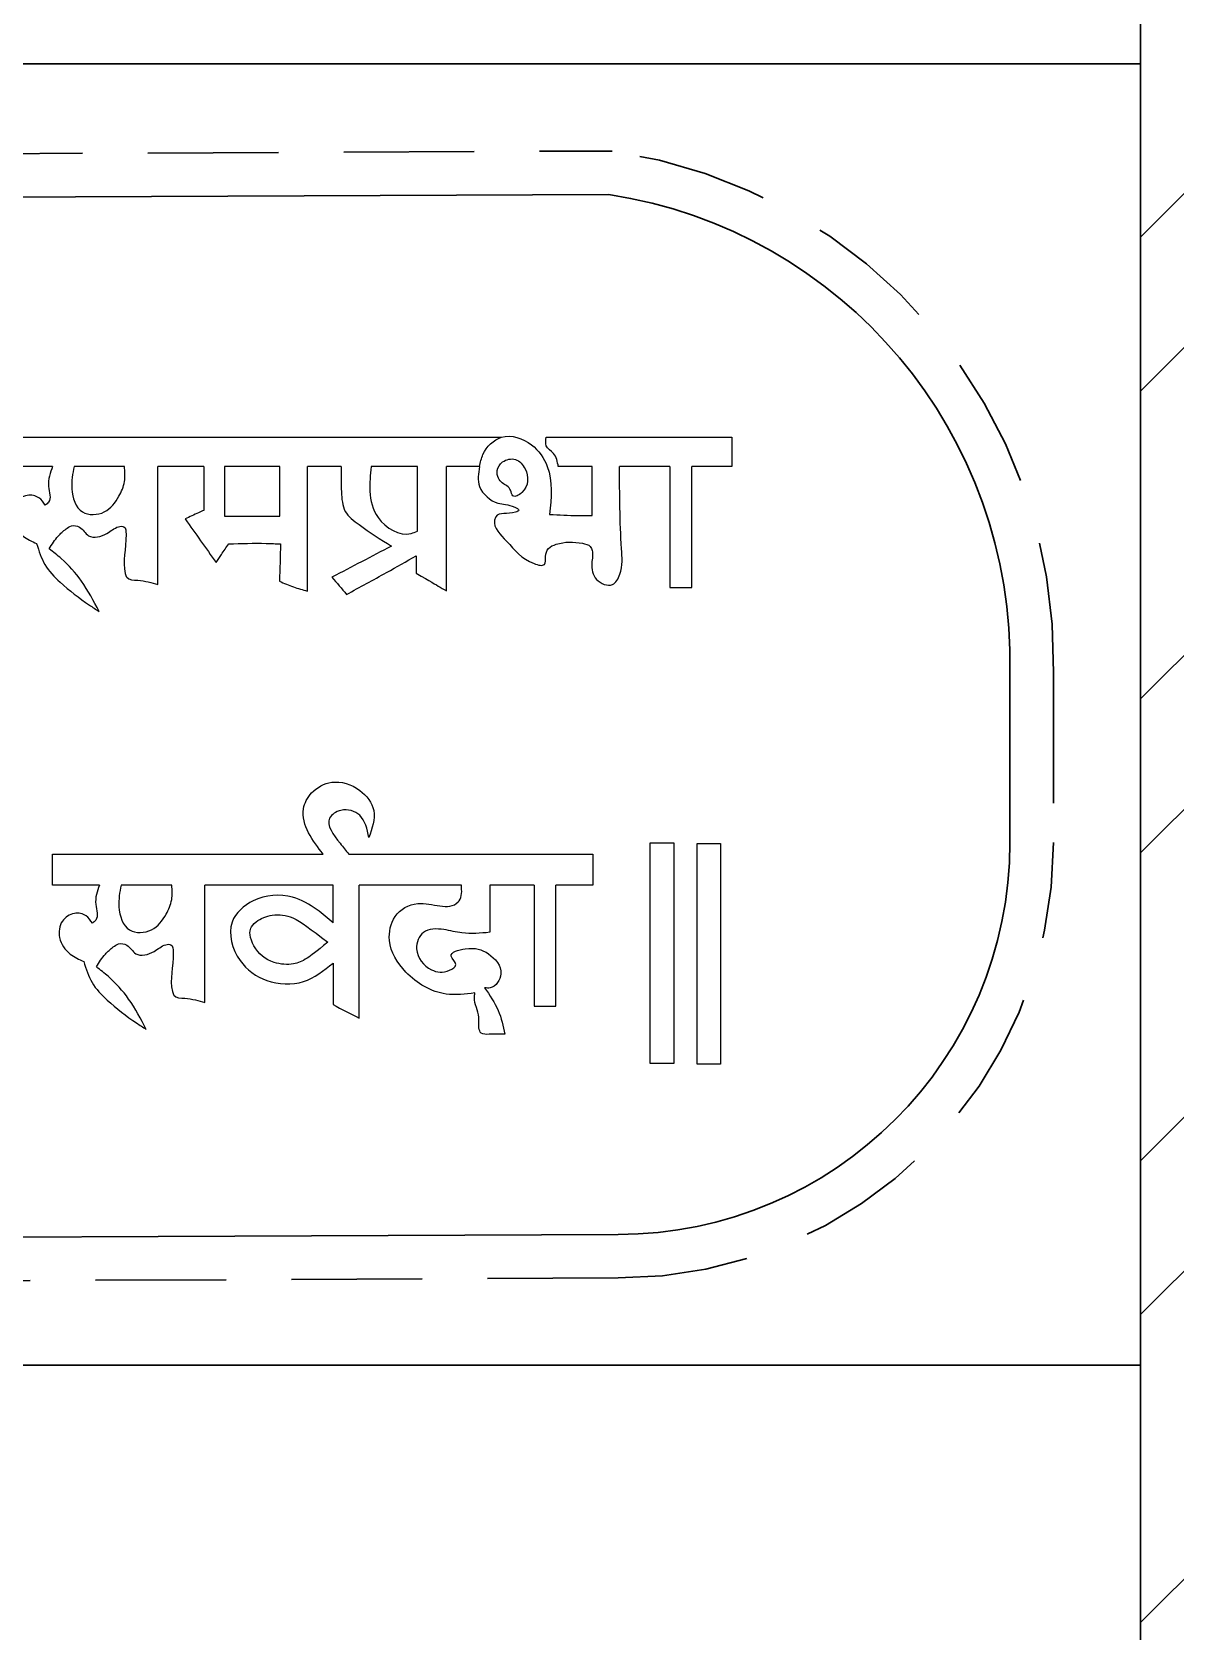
# Model space of a CAD drawing. Header units: millimetres. Extents: x 56222 to 3066687, y -650199 to -121287.
# Drawn here: x 137996.26 to 138009.39, y -183359.66 to -183341.28 of the extents above; entities that cross this region are included whole.
import ezdxf

# ---------------------------------------------------------------- set-up
doc = ezdxf.new("R2010")
doc.units = ezdxf.units.MM
doc.header["$MEASUREMENT"] = 0
doc.linetypes.add('00 . GROUND FLOOR$0$DASHED', pattern=[0.75, 0.5, -0.25])
for name, color, linetype, lineweight in [('Dimensions', 154, 'Continuous', 0), ('FURNITURE', 32, 'Continuous', 9), ('wall', 7, 'Continuous', 30)]:
    doc.layers.add(name, color=color, linetype=linetype, lineweight=lineweight)
doc.layers.add('hatch', color=250, linetype='Continuous', lineweight=9, transparency=0.5)

# ---------------------------------------------------------------- blocks, each defined once
blk = doc.blocks.new('ss sdfsd f')
at = {"layer": 'FURNITURE', "lineweight": -3, "elevation": 9.052904171116827e-08}
for points in [[(39265.1318063377, -28068.6724952472), (39264.61579192189, -28068.6724952472), (39264.61579192189, -28068.37026325907), (39269.75854336905, -28068.37026325907)], [(39270.21947983779, -28068.37026325907), (39272.12952603539, -28068.37026325907), (39272.12952603539, -28068.6724952472), (39271.71799693278, -28068.6724952472)], [(39265.87405717594, -28068.6724952472), (39265.35351140827, -28068.6724952472)], [(39266.69163038901, -28068.6724952472), (39266.2159322924, -28068.6724952472)], [(39267.47545080111, -28068.6724952472), (39266.90461927333, -28068.6724952472)], [(39268.10601749469, -28068.6724952472), (39267.7578045539, -28068.6724952472)], [(39268.89124169829, -28068.6724952472), (39268.41660402784, -28068.6724952472)], [(39269.53192859806, -28068.6724952472), (39269.19139663428, -28068.6724952472)], [(39270.69297574088, -28068.6724952472), (39270.34330964228, -28068.6724952472)], [(39271.49260177639, -28068.6724952472), (39270.97351304641, -28068.6724952472)], [(39265.61515522427, -28072.98535164134), (39265.13044333068, -28072.98535164134), (39265.13044333068, -28072.66403710714), (39267.92209597322, -28072.66403710714)], [(39268.18376143765, -28072.66403710714), (39270.69769850378, -28072.66403710714), (39270.69769850378, -28072.98535164134), (39270.31873570572, -28072.98535164134)], [(39266.36046921269, -28072.98535164134), (39265.83808707129, -28072.98535164134)], [(39268.02349889035, -28072.98535164134), (39266.70179996151, -28072.98535164134)], [(39269.34434149404, -28072.98535164134), (39268.29282612132, -28072.98535164134)], [(39270.09334054932, -28072.98535164134), (39269.63800911837, -28072.98535164134)]]:
    blk.add_lwpolyline(points, dxfattribs=at)
for points in [[(39271.29111682528, -28072.5472252688), (39271.53210747891, -28072.5472252688), (39271.53210747891, -28074.8206504176), (39271.29111682528, -28074.8206504176)], [(39271.77309813254, -28072.55614244527), (39272.01408878618, -28072.55614244527), (39272.01408878618, -28074.82956759405), (39271.77309813254, -28074.82956759405)]]:
    blk.add_lwpolyline(points, close=True, dxfattribs=at)
at = {"layer": 'FURNITURE', "lineweight": -3}
for points in [[(39269.53192859806, -28068.6724952472, 9.052904171116827e-08), (39269.56685628404, -28068.54690374521, 9.052904171116827e-08), (39269.75854336905, -28068.37026325907, 9.052904171116827e-08), (39270.06604194183, -28068.44717522833, 9.052904171116827e-08), (39270.22975573895, -28068.6724952472, 9.052904171116827e-08), (39270.25370689361, -28069.16517189144, 9.052904171116827e-08)], [(39270.34330964228, -28068.6724952472, 9.052904171116827e-08), (39270.293305444, -28068.53672779768, 9.052904171116827e-08), (39270.21947983728, -28068.45821856433, 9.052904171116827e-08), (39270.21947983779, -28068.37026325907, 9.052904171116827e-08)], [(39269.76417435557, -28068.84123403604, 9.052904171116827e-08), (39269.85074104239, -28068.91689781216, 9.052904171116827e-08), (39269.87580801466, -28068.97442047599, 9.052904171116827e-08), (39269.96712341361, -28068.93895275037, 9.052904171116827e-08), (39270.00109097748, -28068.69680327986, 9.052904171116827e-08), (39269.90116042863, -28068.59942305856, 9.052904171116827e-08), (39269.76926040792, -28068.62476772618, 9.052904171116827e-08), (39269.71378091858, -28068.71300863496, 9.052904171116827e-08), (39269.72644415094, -28068.79215254279, 9.052904171116827e-08), (39269.76417435557, -28068.84123403604, 9.052904171116827e-08)], [(39265.35397014132, -28068.67009406208, 9.052904171116827e-08), (39265.3308753118, -28068.90252243515, 9.052904171116827e-08), (39265.44061467588, -28069.13909734816, 9.052904171116827e-08), (39265.66590603529, -28069.13909734816, 9.052904171116827e-08), (39265.8161002749, -28068.97753038096, 9.052904171116827e-08), (39265.87386329793, -28068.82751448933, 9.052904171116827e-08), (39265.87386329793, -28068.67009406208, 9.052904171116827e-08)], [(39268.10601749469, -28068.6724952472, 9.052904171116827e-08), (39268.10887191183, -28068.93399171153, 9.052904171116827e-08), (39268.14878185318, -28069.13330065455, 9.052904171116827e-08), (39268.29067233385, -28069.27059132282, 9.052904171116827e-08), (39268.62321192966, -28069.49203982735, 9.052904171116827e-08)], [(39268.41660402784, -28068.6724952472, 9.052904171116827e-08), (39268.40119017533, -28068.9269891364, 9.052904171116827e-08), (39268.48749736969, -28069.19788936095, 9.052904171116827e-08), (39268.82649832791, -28069.36105359227, 9.052904171116827e-08), (39268.89124169829, -28069.33642822237, 9.052904171116827e-08)], [(39268.89124169829, -28069.33642822237, 9.052904171116827e-08), (39268.89124169829, -28068.6724952472, 9.052904171116827e-08)], [(39269.53192859806, -28068.6724952472, 9.052904171116827e-08), (39269.53265517698, -28068.87800284433, 9.052904171116827e-08), (39269.71987899154, -28069.04876201362, 9.052904171116827e-08), (39269.8949066602, -28069.08941291413, 9.052904171116827e-08), (39269.93559507893, -28069.12193998133, 9.052904171116827e-08), (39269.90305472365, -28069.14227072057, 9.052904171116827e-08), (39269.69953478216, -28069.19105603236, 9.052904171116827e-08), (39269.68731268699, -28069.22357252166, 9.052904171116827e-08), (39269.80942984173, -28069.44014461056, 9.052904171116827e-08), (39270.09435256994, -28069.67188541961, 9.052904171116827e-08), (39270.20017359778, -28069.68000925296, 9.052904171116827e-08), (39270.21239569294, -28069.59870745187, 9.052904171116827e-08), (39270.24088796576, -28069.51739507288, 9.052904171116827e-08), (39270.32229075251, -28069.47267167775, 9.052904171116827e-08), (39270.59156608498, -28069.46248515232, 9.052904171116827e-08), (39270.67232014055, -28069.49706433367, 9.052904171116827e-08), (39270.69178207555, -28069.53559965259, 9.052904171116827e-08), (39270.6885903182, -28069.667812925, 9.052904171116827e-08), (39270.73742680039, -28069.83449959969, 9.052904171116827e-08), (39270.90023237388, -28069.8873574061, 9.052904171116827e-08), (39270.97758707813, -28069.78165237119, 9.052904171116827e-08), (39270.99489522565, -28069.51854806487, 9.052904171116827e-08), (39270.97351304641, -28068.6724952472, 9.052904171116827e-08)], [(39270.69297574088, -28068.6724952472, 9.052904171116827e-08), (39270.34330964228, -28068.6724952472, 9.052904171116827e-08)], [(39270.69297574088, -28069.17713550541, 9.052904171116827e-08), (39270.69297574088, -28068.6724952472, 9.052904171116827e-08)], [(39266.49924014218, -28069.21203202398, 9.052904171116827e-08), (39266.81685892116, -28069.66102190806, 9.052904171116827e-08)], [(39266.90461927333, -28069.18367265257, 9.052904171116827e-08), (39267.47545080111, -28069.18367265257, 9.052904171116827e-08)], [(39270.25370689361, -28069.16517189144, 9.052904171116827e-08), (39270.54522073046, -28069.17713550541, 9.052904171116827e-08), (39270.69297574088, -28069.17713550541, 9.052904171116827e-08)], [(39266.81685892116, -28069.66102190806, 9.052904171116827e-08), (39266.87155993309, -28069.57791568615, 9.052904171116827e-08), (39266.94873299263, -28069.46945599371, 9.052904171116827e-08)], [(39266.94873299263, -28069.46945599371, 9.052904171116827e-08), (39267.33228880735, -28069.46346889776, 9.052904171116827e-08), (39267.48211975751, -28069.46945599371, 9.052904171116827e-08)], [(39267.48211975751, -28069.46945599371, 9.052904171116827e-08), (39267.47013120555, -28069.85258782242, 9.052904171116827e-08)], [(39268.62321192966, -28069.49203982735, 9.052904171116827e-08), (39268.01112109969, -28069.81189461024, 9.052904171116827e-08)], [(39268.16188622273, -28069.98905341386, 9.052904171116827e-08), (39268.57421975198, -28069.76318334379, 9.052904171116827e-08), (39268.88016136997, -28069.59045668361, 9.052904171116827e-08)], [(39268.88016136997, -28069.59045668361, 9.052904171116827e-08), (39268.88016136997, -28069.77168798184, 9.052904171116827e-08)], [(39267.47013120555, -28069.85258782242, 9.052904171116827e-08), (39267.61396787973, -28069.91244820393, 9.052904171116827e-08), (39267.7578045539, -28069.95435787554, 9.052904171116827e-08)], [(39268.01112109969, -28069.81189461024, 9.052904171116827e-08), (39268.16188622273, -28069.98905341386, 9.052904171116827e-08)], [(39267.92209597325, -28072.66403710714, 9.052904171116827e-08), (39267.7702601923, -28072.44442915861, 9.052904171116827e-08), (39267.71709018591, -28072.19787927834, 9.052904171116827e-08), (39267.80199612095, -28072.03420730745, 9.052904171116827e-08), (39268.00855886308, -28071.92505387451, 9.052904171116827e-08), (39268.29677714562, -28072.00761444667, 9.052904171116827e-08), (39268.44087331226, -28072.21412694507, 9.052904171116827e-08), (39268.39042797677, -28072.49481173453, 9.052904171116827e-08)], [(39268.02349889035, -28073.37272521115, 9.052904171116827e-08), (39268.02349889035, -28072.98535164134, 9.052904171116827e-08)], [(39268.29282612132, -28074.35588887264, 9.052904171116827e-08), (39268.29282612132, -28072.98535164134, 9.052904171116827e-08), (39268.29282611851, -28072.98508914084, 9.052904171116827e-08)], [(39269.48431173046, -28074.09464627812, 9.052904171116827e-08), (39269.18685551613, -28074.10630313277, 9.052904171116827e-08), (39268.77273148885, -28073.87907909046, 9.052904171116827e-08), (39268.60356834994, -28073.55281409532, 9.052904171116827e-08), (39268.6619022564, -28073.30812592685, 9.052904171116827e-08), (39268.89521193304, -28073.17412498797, 9.052904171116827e-08), (39269.31114097781, -28073.15731163368, 9.052904171116827e-08), (39269.32093527356, -28073.14586081773, 9.052904171116827e-08), (39269.34434149404, -28072.98535164134, 9.052904171116827e-08)], [(39269.63800911837, -28072.98535164134, 9.052904171116827e-08), (39269.63800911837, -28073.47033814644, 9.052904171116827e-08)], [(39268.02349889035, -28073.37272521115, 9.052904171116827e-08), (39267.85747561028, -28073.23759243611, 9.052904171116827e-08), (39267.60535272984, -28073.10860542565, 9.052904171116827e-08), (39267.19950651225, -28073.14545885723, 9.052904171116827e-08), (39266.98327171025, -28073.36415858547, 9.052904171116827e-08), (39267.06420714022, -28073.75968624258, 9.052904171116827e-08), (39267.33991788587, -28073.9667593701, 9.052904171116827e-08), (39267.71778271782, -28073.9775231851, 9.052904171116827e-08), (39268.02220574232, -28073.78750542982, 9.052904171116827e-08)], [(39269.63800911837, -28073.47033814644, 9.052904171116827e-08), (39269.35015412528, -28073.47707627385, 9.052904171116827e-08), (39269.16352714338, -28073.44212686574, 9.052904171116827e-08), (39268.9535458395, -28073.47124784651, 9.052904171116827e-08), (39268.88353477205, -28073.64020877141, 9.052904171116827e-08), (39269.03520811871, -28073.85577595909, 9.052904171116827e-08), (39269.2218351006, -28073.8616043864, 9.052904171116827e-08), (39269.28600758757, -28073.80334126899, 9.052904171116827e-08), (39269.23935084209, -28073.71594659287, 9.052904171116827e-08), (39269.38515965901, -28073.64020877141, 9.052904171116827e-08), (39269.62430791613, -28073.69264346151, 9.052904171116827e-08), (39269.75262694081, -28073.89655379452, 9.052904171116827e-08), (39269.64179770838, -28074.04221158805, 9.052904171116827e-08), (39269.58346380191, -28074.04221158805, 9.052904171116827e-08)], [(39268.02220574232, -28073.78750542982, 9.052904171116827e-08), (39268.02220574232, -28074.21457859933, 9.052904171116827e-08)], [(39269.79344510579, -28074.51995222613, 9.052904171116827e-08), (39269.63012054739, -28074.51995222613, 9.052904171116827e-08), (39269.54848421743, -28074.50829537148, 9.052904171116827e-08), (39269.52515584469, -28074.45586068141, 9.052904171116827e-08), (39269.52515584469, -28074.34517345182, 9.052904171116827e-08), (39269.47847314996, -28074.14125254089, 9.052904171116827e-08), (39269.48431173046, -28074.09464627812, 9.052904171116827e-08)], [(39269.58346380191, -28074.04221158805, 9.052904171116827e-08), (39269.72345998758, -28074.27525347977, 9.052904171116827e-08), (39269.79344510579, -28074.51995222613, 9.052904171116827e-08)], [(39268.02220574232, -28074.21457859933, 9.052904171116827e-08), (39268.29282612132, -28074.35588887264, 9.052904171116827e-08)]]:
    blk.add_spline(points, degree=3, dxfattribs=at)
for points, knots in [([(39265.13270091514, -28068.67009406208, 9.052904171116827e-08), (39265.10822036198, -28068.73579890111, 9.052904171116827e-08), (39265.06500792599, -28068.85177937484, 9.052904171116827e-08), (39265.1289838991, -28069.01741304451, 9.052904171116827e-08), (39265.06999596299, -28069.05937632827, 9.052904171116827e-08), (39265.05711075965, -28069.06854270162, 9.052904171116827e-08), (39265.03802982621, -28069.04034307994, 9.052904171116827e-08), (39264.99526536828, -28068.97714168893, 9.052904171116827e-08), (39264.85942633083, -28068.95326984853, 9.052904171116827e-08), (39264.72228643413, -28069.04289347263, 9.052904171116827e-08), (39264.6975277145, -28069.23552619128, 9.052904171116827e-08), (39264.80946468821, -28069.39302163979, 9.052904171116827e-08), (39264.91980044531, -28069.44323211185, 9.052904171116827e-08), (39264.96877952406, -28069.46552101192, 9.052904171116827e-08), (39264.99189229411, -28069.54057277541, 9.052904171116827e-08), (39265.0388087886, -28069.69291996872, 9.052904171116827e-08), (39265.24182284091, -28069.90187160567, 9.052904171116827e-08), (39265.43746974049, -28070.05149379822, 9.052904171116827e-08), (39265.57829887422, -28070.14218415116, 9.052904171116827e-08), (39265.61193160225, -28070.1638427661, 9.052904171116827e-08), (39265.55602710448, -28070.05672506947, 9.052904171116827e-08), (39265.45192473388, -28069.85725621465, 9.052904171116827e-08), (39265.26390899179, -28069.64864318465, 9.052904171116827e-08), (39265.14010385983, -28069.55218914937, 9.052904171116827e-08), (39265.09824031559, -28069.51957412194, 9.052904171116827e-08), (39265.12679082889, -28069.47373652687, 9.052904171116827e-08), (39265.17477644402, -28069.39669604879, 9.052904171116827e-08), (39265.25829497851, -28069.3239550172, 9.052904171116827e-08), (39265.33006217889, -28069.27299795957, 9.052904171116827e-08), (39265.43457448757, -28069.28786161553, 9.052904171116827e-08), (39265.50051368377, -28069.43032517391, 9.052904171116827e-08), (39265.69393388434, -28069.38012869437, 9.052904171116827e-08), (39265.77616754077, -28069.2930159128, 9.052904171116827e-08), (39265.88548529999, -28069.28063869651, 9.052904171116827e-08), (39265.90149141598, -28069.50765604988, 9.052904171116827e-08), (39265.84362026955, -28069.64932983851, 9.052904171116827e-08), (39265.90217669765, -28069.84219495897, 9.052904171116827e-08), (39266.0516346243, -28069.83864177754, 9.052904171116827e-08), (39266.15270097242, -28069.86762318551, 9.052904171116827e-08), (39266.2159322924, -28069.88804336347, 9.052904171116827e-08)], [0, 0, 0, 0, 0.1050321179161368, 0.185399964011351, 0.207861887144098, 0.207861887144098, 0.207861887144098, 0.2571432124724207, 0.3183118906171246, 0.391112223611322, 0.4767948559510201, 0.5766176602631485, 0.6563030201026867, 0.6563030201026867, 0.6563030201026867, 0.7717650122808721, 0.890678731291245, 1.080639390561502, 1.140239291768323, 1.140239291768323, 1.140239291768323, 1.319816052442607, 1.474637546562983, 1.553735067747108, 1.553735067747108, 1.553735067747108, 1.633544111253902, 1.687872272381756, 1.718799397660771, 1.761418140699235, 1.825177584902542, 1.919916794331341, 1.988694342052412, 2.015566189532336, 2.05559699269484, 2.256921217378994, 2.277573802004682, 2.335300717249363, 2.439251404996226, 2.439251404996226, 2.439251404996226, 2.439251404996226]), ([(39266.69163038901, -28068.6724952472, 9.052904171116827e-08), (39266.69163038901, -28068.67614025472, 9.052904171116827e-08), (39266.69163038901, -28068.67978526221, 9.052904171116827e-08), (39266.69163038901, -28068.68343026973, 9.052904171116827e-08), (39266.69163038901, -28068.68932921643, 9.052904171116827e-08), (39266.69163038901, -28068.69522816313, 9.052904171116827e-08), (39266.69163038901, -28068.70112710984, 9.052904171116827e-08), (39266.69163038901, -28068.70699079686, 9.052904171116827e-08), (39266.69163038901, -28068.71285448388, 9.052904171116827e-08), (39266.69163038901, -28068.7187181709, 9.052904171116827e-08), (39266.69163038901, -28068.85361118, 9.052904171116827e-08), (39266.69163038901, -28068.98850418912, 9.052904171116827e-08), (39266.69163038901, -28069.12339719825, 9.052904171116827e-08)], [-0.02296849129580916, -0.02296849129580916, -0.02296849129580916, -0.02296849129580916, -0.0175348027847077, -0.0175348027847077, -0.0175348027847077, -0.008741120212582004, -0.008741120212582004, -0.008741120212582004, 0, 0, 0, 0.2010878147866606, 0.2010878147866606, 0.2010878147866606, 0.2010878147866606]), ([(39266.90461927333, -28068.6724952472, 9.052904171116827e-08), (39266.90461927333, -28068.67839419392, 9.052904171116827e-08), (39266.90461927333, -28068.68429314063, 9.052904171116827e-08), (39266.90461927333, -28068.69019208733, 9.052904171116827e-08), (39266.90461927333, -28068.69605577435, 9.052904171116827e-08), (39266.90461927333, -28068.70191946137, 9.052904171116827e-08), (39266.90461927333, -28068.70778314837, 9.052904171116827e-08), (39266.90461927333, -28068.86641298312, 9.052904171116827e-08), (39266.90461927333, -28069.02504281784, 9.052904171116827e-08), (39266.90461927333, -28069.18367265257, 9.052904171116827e-08)], [-0.01753480278417821, -0.01753480278417821, -0.01753480278417821, -0.01753480278417821, -0.008741120213000175, -0.008741120213000175, -0.008741120213000175, 0, 0, 0, 0.2364727945059713, 0.2364727945059713, 0.2364727945059713, 0.2364727945059713]), ([(39267.47545080111, -28069.18367265257, 9.052904171116827e-08), (39267.47545080111, -28068.89813895007, 9.052904171116827e-08), (39267.47545080073, -28068.88056278206, 9.052904171116827e-08), (39267.47545080115, -28068.68808609564, 9.052904171116827e-08), (39267.47545080111, -28068.68311335129, 9.052904171116827e-08), (39267.47545080111, -28068.6724952472, 9.052904171116827e-08)], [0, 0, 0, 0, 0.505673423770304, 0.5243654352357794, 0.5431698460456573, 0.5431698460456573, 0.5431698460456573, 0.5431698460456573]), ([(39267.7578045539, -28069.95435787554, 9.052904171116827e-08), (39267.7578045539, -28069.20641303925, 9.052904171116827e-08), (39267.75780455326, -28069.16673116696, 9.052904171116827e-08), (39267.75780455392, -28068.68812349763, 9.052904171116827e-08), (39267.7578045539, -28068.68311335129, 9.052904171116827e-08), (39267.7578045539, -28068.6724952472, 9.052904171116827e-08)], [0, 0, 0, 0, 1.324592588659186, 1.343284600122104, 1.362089010932664, 1.362089010932664, 1.362089010932664, 1.362089010932664]), ([(39271.49260177639, -28068.6724952472, 9.052904171116827e-08), (39271.49260177639, -28069.08746657908, 9.052904171116827e-08), (39271.49260177639, -28069.50243791094, 9.052904171116827e-08), (39271.49260177639, -28069.9174092428, 9.052904171116827e-08), (39271.56773349518, -28069.9174092428, 9.052904171116827e-08), (39271.64286521399, -28069.9174092428, 9.052904171116827e-08), (39271.71799693278, -28069.9174092428, 9.052904171116827e-08), (39271.71799693278, -28069.50243791094, 9.052904171116827e-08), (39271.71799693278, -28069.08746657908, 9.052904171116827e-08), (39271.71799693278, -28068.6724952472, 9.052904171116827e-08)], [0, 0, 0, 0, 0.6186063967943483, 0.6186063967943483, 0.6186063967943483, 0.7306068129237246, 0.7306068129237246, 0.7306068129237246, 1.349213209718073, 1.349213209718073, 1.349213209718073, 1.349213209718073]), ([(39266.69163038901, -28069.12339719825, 9.052904171116827e-08), (39266.67340271123, -28069.13128133017, 9.052904171116827e-08), (39266.60868180042, -28069.15952157176, 9.052904171116827e-08), (39266.54500739031, -28069.19007275422, 9.052904171116827e-08), (39266.49924014218, -28069.21203202398, 9.052904171116827e-08)], [0.01371755452441073, 0.01371755452441073, 0.01371755452441073, 0.01371755452441073, 0.04332126925881141, 0.118982647616492, 0.118982647616492, 0.118982647616492, 0.118982647616492]), ([(39268.88016136997, -28069.77168798184, 9.052904171116827e-08), (39269.02684208159, -28069.85688668424, 9.052904171116827e-08), (39269.08908913445, -28069.89304255009, 9.052904171116827e-08), (39269.1513361873, -28069.92919841595, 9.052904171116827e-08), (39269.19139663428, -28069.95246731111, 9.052904171116827e-08)], [0, 0, 0, 0, 0.3004092146169032, 0.3824549538357596, 0.3824549538357596, 0.3824549538357596, 0.3824549538357596]), ([(39268.39042797677, -28072.49481173453, 9.052904171116827e-08), (39268.37327586326, -28072.40705070862, 9.052904171116827e-08), (39268.34225942615, -28072.24835106261, 9.052904171116827e-08), (39268.12069375243, -28072.18167915614, 9.052904171116827e-08), (39267.91070757331, -28072.31782861125, 9.052904171116827e-08), (39268.06432860855, -28072.51403531443, 9.052904171116827e-08), (39268.15595131605, -28072.62922145746, 9.052904171116827e-08), (39268.18376143765, -28072.66403710714, 9.052904171116827e-08)], [0, 0, 0, 0, 0.1235386868316837, 0.2233969539826784, 0.2928949330611706, 0.4323885508891605, 0.4979181415058743, 0.4979181415058743, 0.4979181415058743, 0.4979181415058743]), ([(39265.61515522427, -28072.98535164134, 9.052904171116827e-08), (39265.59187994766, -28073.04802083726, 9.052904171116827e-08), (39265.55237948431, -28073.16175947403, 9.052904171116827e-08), (39265.61485156824, -28073.32349957751, 9.052904171116827e-08), (39265.55586363213, -28073.36546286128, 9.052904171116827e-08), (39265.54297842878, -28073.37462923459, 9.052904171116827e-08), (39265.52389749535, -28073.34642961294, 9.052904171116827e-08), (39265.48113303742, -28073.28322822193, 9.052904171116827e-08), (39265.34529399996, -28073.25935638151, 9.052904171116827e-08), (39265.20815410326, -28073.34898000564, 9.052904171116827e-08), (39265.18339538363, -28073.54161272428, 9.052904171116827e-08), (39265.29533235734, -28073.6991081728, 9.052904171116827e-08), (39265.40566811444, -28073.74931864486, 9.052904171116827e-08), (39265.45464719319, -28073.77160754492, 9.052904171116827e-08), (39265.47775996324, -28073.84665930842, 9.052904171116827e-08), (39265.52467645773, -28073.99900650173, 9.052904171116827e-08), (39265.72769051004, -28074.20795813867, 9.052904171116827e-08), (39265.92333740962, -28074.3575803312, 9.052904171116827e-08), (39266.06416654336, -28074.44827068417, 9.052904171116827e-08), (39266.0977992714, -28074.46992929907, 9.052904171116827e-08), (39266.04189477362, -28074.36281160245, 9.052904171116827e-08), (39265.93779240301, -28074.16334274762, 9.052904171116827e-08), (39265.74977666092, -28073.95472971765, 9.052904171116827e-08), (39265.62597152898, -28073.85827568235, 9.052904171116827e-08), (39265.58410798472, -28073.82566065494, 9.052904171116827e-08), (39265.61265849802, -28073.77982305988, 9.052904171116827e-08), (39265.66064411315, -28073.7027825818, 9.052904171116827e-08), (39265.74416264766, -28073.63004155018, 9.052904171116827e-08), (39265.81592984802, -28073.57908449257, 9.052904171116827e-08), (39265.9204421567, -28073.5939481485, 9.052904171116827e-08), (39265.9863813529, -28073.73641170692, 9.052904171116827e-08), (39266.17980155348, -28073.68621522737, 9.052904171116827e-08), (39266.26203520992, -28073.59910244578, 9.052904171116827e-08), (39266.37135296912, -28073.58672522948, 9.052904171116827e-08), (39266.38735908511, -28073.81374258289, 9.052904171116827e-08), (39266.32948793868, -28073.95541637151, 9.052904171116827e-08), (39266.38804436678, -28074.14828149198, 9.052904171116827e-08), (39266.53750229343, -28074.14472831052, 9.052904171116827e-08), (39266.63856864155, -28074.17370971851, 9.052904171116827e-08), (39266.70179996153, -28074.19412989647, 9.052904171116827e-08)], [0.00488622884762075, 0.00488622884762075, 0.00488622884762075, 0.00488622884762075, 0.1050321179161368, 0.185399964011351, 0.207861887144098, 0.207861887144098, 0.207861887144098, 0.2571432124724207, 0.3183118906171246, 0.391112223611322, 0.4767948559510201, 0.5766176602631485, 0.6563030201026867, 0.6563030201026867, 0.6563030201026867, 0.7717650122808721, 0.890678731291245, 1.080639390561502, 1.140239291768323, 1.140239291768323, 1.140239291768323, 1.319816052442607, 1.474637546562983, 1.553735067747108, 1.553735067747108, 1.553735067747108, 1.633544111253902, 1.687872272381756, 1.718799397660771, 1.761418140699235, 1.825177584902542, 1.919916794331341, 1.988694342052412, 2.015566189532336, 2.05559699269484, 2.256921217378994, 2.277573802004682, 2.335300717249363, 2.439251404996226, 2.439251404996226, 2.439251404996226, 2.439251404996226]), ([(39265.83808707129, -28072.98535164134, 9.052904171116827e-08), (39265.82435267633, -28073.05741594715, 9.052904171116827e-08), (39265.7962503105, -28073.21393012304, 9.052904171116827e-08), (39265.8810343132, -28073.48797149985, 9.052904171116827e-08), (39266.17354349911, -28073.47538155822, 9.052904171116827e-08), (39266.29826958242, -28073.30408898922, 9.052904171116827e-08), (39266.37145801615, -28073.1396762938, 9.052904171116827e-08), (39266.36447762024, -28073.03547499817, 9.052904171116827e-08), (39266.36046921269, -28072.98535164134, 9.052904171116827e-08)], [0.004723625704443475, 0.004723625704443475, 0.004723625704443475, 0.004723625704443475, 0.1160640150542438, 0.2456514154082728, 0.3576002540967496, 0.4672154848126097, 0.5470944677685784, 0.6208215646484347, 0.6208215646484347, 0.6208215646484347, 0.6208215646484347]), ([(39270.09334054932, -28072.98535164134, 9.052904171116827e-08), (39270.09334054932, -28073.4003229732, 9.052904171116827e-08), (39270.09334054932, -28073.81529430506, 9.052904171116827e-08), (39270.09334054932, -28074.23026563692, 9.052904171116827e-08), (39270.16847226812, -28074.23026563692, 9.052904171116827e-08), (39270.24360398691, -28074.23026563692, 9.052904171116827e-08), (39270.31873570572, -28074.23026563692, 9.052904171116827e-08), (39270.31873570572, -28073.81529430506, 9.052904171116827e-08), (39270.31873570572, -28073.4003229732, 9.052904171116827e-08), (39270.31873570572, -28072.98535164134, 9.052904171116827e-08)], [0, 0, 0, 0, 0.6186063967943483, 0.6186063967943483, 0.6186063967943483, 0.7306068129237246, 0.7306068129237246, 0.7306068129237246, 1.349213209718073, 1.349213209718073, 1.349213209718073, 1.349213209718073]), ([(39267.96760421307, -28073.57017244237, 9.052904171116827e-08), (39267.78887056974, -28073.43620102874, 9.052904171116827e-08), (39267.69650218966, -28073.3614683037, 9.052904171116827e-08), (39267.53694925448, -28073.29176100956, 9.052904171116827e-08), (39267.46769108729, -28073.2825704535, 9.052904171116827e-08), (39267.33577477772, -28073.30182992302, 9.052904171116827e-08), (39267.27530342762, -28073.32709918998, 9.052904171116827e-08), (39267.20148617563, -28073.38434068544, 9.052904171116827e-08), (39267.18263890631, -28073.40927233014, 9.052904171116827e-08), (39267.16739964347, -28073.4434379365, 9.052904171116827e-08), (39267.16418897302, -28073.46398196548, 9.052904171116827e-08), (39267.17296942224, -28073.53073219262, 9.052904171116827e-08), (39267.18668402826, -28073.57191963085, 9.052904171116827e-08), (39267.25387120956, -28073.69407893032, 9.052904171116827e-08), (39267.32424721905, -28073.74974070808, 9.052904171116827e-08), (39267.47935812583, -28073.80106059904, 9.052904171116827e-08), (39267.55286227086, -28073.80691406315, 9.052904171116827e-08), (39267.66272201727, -28073.78783684044, 9.052904171116827e-08), (39267.70304779626, -28073.77011144889, 9.052904171116827e-08), (39267.79761778125, -28073.70914660985, 9.052904171116827e-08), (39267.84448424979, -28073.6720613986, 9.052904171116827e-08), (39267.96760421307, -28073.57017244237, 9.052904171116827e-08)], [0, 0, 0, 0, 0.2034914620642798, 0.2034914620642798, 0.3650700277774239, 0.3650700277774239, 0.5007521093162273, 0.5007521093162273, 0.5916403948474994, 0.5916403948474994, 0.6825286803787716, 0.6825286803787716, 0.7734169659100437, 0.7734169659100437, 0.9806297135864727, 0.9806297135864727, 1.12650635534335, 1.12650635534335, 1.244017899612648, 1.244017899612648, 1.34053017719974, 1.34053017719974, 1.34053017719974, 1.34053017719974])]:
    blk.add_open_spline(points, degree=3, knots=knots, dxfattribs=at)
for points in [[(39266.2159322924, -28069.88804947346, 9.052904171116827e-08), (39266.2159322924, -28069.48206433635, 9.052904171116827e-08), (39266.2159322924, -28069.07607919921, 9.052904171116827e-08), (39266.2159322924, -28068.67009406208, 9.052904171116827e-08)], [(39269.19139663429, -28069.95246731111, 9.052904171116827e-08), (39269.19139663429, -28069.52580995648, 9.052904171116827e-08), (39269.19139663428, -28069.09915260185, 9.052904171116827e-08), (39269.19139663428, -28068.6724952472, 9.052904171116827e-08)], [(39266.70179996151, -28074.19413600647, 9.052904171116827e-08), (39266.70179996151, -28073.79120788476, 9.052904171116827e-08), (39266.70179996151, -28073.38827976305, 9.052904171116827e-08), (39266.70179996151, -28072.98535164134, 9.052904171116827e-08)]]:
    blk.add_open_spline(points, degree=3, dxfattribs=at)

msp = doc.modelspace()

# ---------------------------------------------------------------- hatches: boundary and pattern name
at = {"layer": 'hatch', "ltscale": 10}
h = msp.add_hatch(dxfattribs=at)
h.set_pattern_fill('ANSI32', color=256, scale=10, angle=-1.272221872585407e-14, style=0)
h.set_pattern_definition([(44.99999999999999, (-3212815.925412027, 333560.5847085139), (-2.651650429449553, 2.651650429449554), []), (44.99999999999999, (-3212814.157645077, 333560.5847085139), (-2.651650429449553, 2.651650429449554), [])])
h.paths.add_polyline_path([(137960.0100513202, -183431.6481617391), (137955.6160173415, -183431.6481617391), (137955.6160173415, -183308.6481617391), (137960.0100513202, -183308.6481617391)])
h.paths.add_polyline_path([(138008.9896304425, -183326.6481617391), (138013.4896304429, -183326.6481617391), (138013.4896304429, -183431.6481617391), (138008.9896304425, -183431.6481617391)])

# ---------------------------------------------------------------- linework, layer by layer
at = {"layer": 'FURNITURE', "lineweight": 30}
msp.add_lwpolyline([(137960.0100513202, -183341.6481617392), (138008.9896304429, -183341.6481617392), (138008.9896304429, -183356.5897567259), (137960.0100513202, -183356.5897567259)], close=True, dxfattribs=at)
at = {"layer": 'FURNITURE', "color": 3, "linetype": '00 . GROUND FLOOR$0$DASHED', "lineweight": 30, "ltscale": 3}
msp.add_lwpolyline([(137966.0887604578, -183342.809304626), (138002.9200398609, -183342.6481617392, -0.3785761489445506), (138007.9896304425, -183348.6378717422), (138007.9896304425, -183350.5897567259, -0.4142135623730951), (138002.9896304425, -183355.5897567259), (137966.0191698762, -183355.7508996127, -0.4142135623730951), (137961.0191698762, -183350.7508996127), (137961.0191698762, -183348.7990146291, -0.3785761489445116)], format="xyb", close=True, dxfattribs=at)
at = {"layer": 'FURNITURE', "lineweight": 30}
msp.add_lwpolyline([(137966.1257763471, -183343.309304626), (138002.8830239716, -183343.1481617392, -0.3769865759205618), (138007.4896304425, -183348.6324000813), (138007.4896304425, -183350.5897567259, -0.4142135623730951), (138002.9896304425, -183355.0897567259), (137966.0191698762, -183355.2508996127, -0.4142135623730951), (137961.5191698762, -183350.7508996127), (137961.5191698762, -183348.7935429681, -0.3769865759205619)], format="xyb", close=True, dxfattribs=at)
at = {"layer": 'wall', "lineweight": 30}
msp.add_line((138008.9896304425, -183326.6481617391), (138008.9896304425, -183431.6481617391), dxfattribs=at)

# ---------------------------------------------------------------- block references
at = {"layer": 'Dimensions', "xscale": 1.114709138535287, "yscale": 1.114709138535287, "zscale": 1.114709138535287}
msp.add_blockref('ss sdfsd f', (94227.29295838659, -152057.8666117142, 3.16525901862851e-07), dxfattribs=at)

doc.saveas('drawing.dxf')
